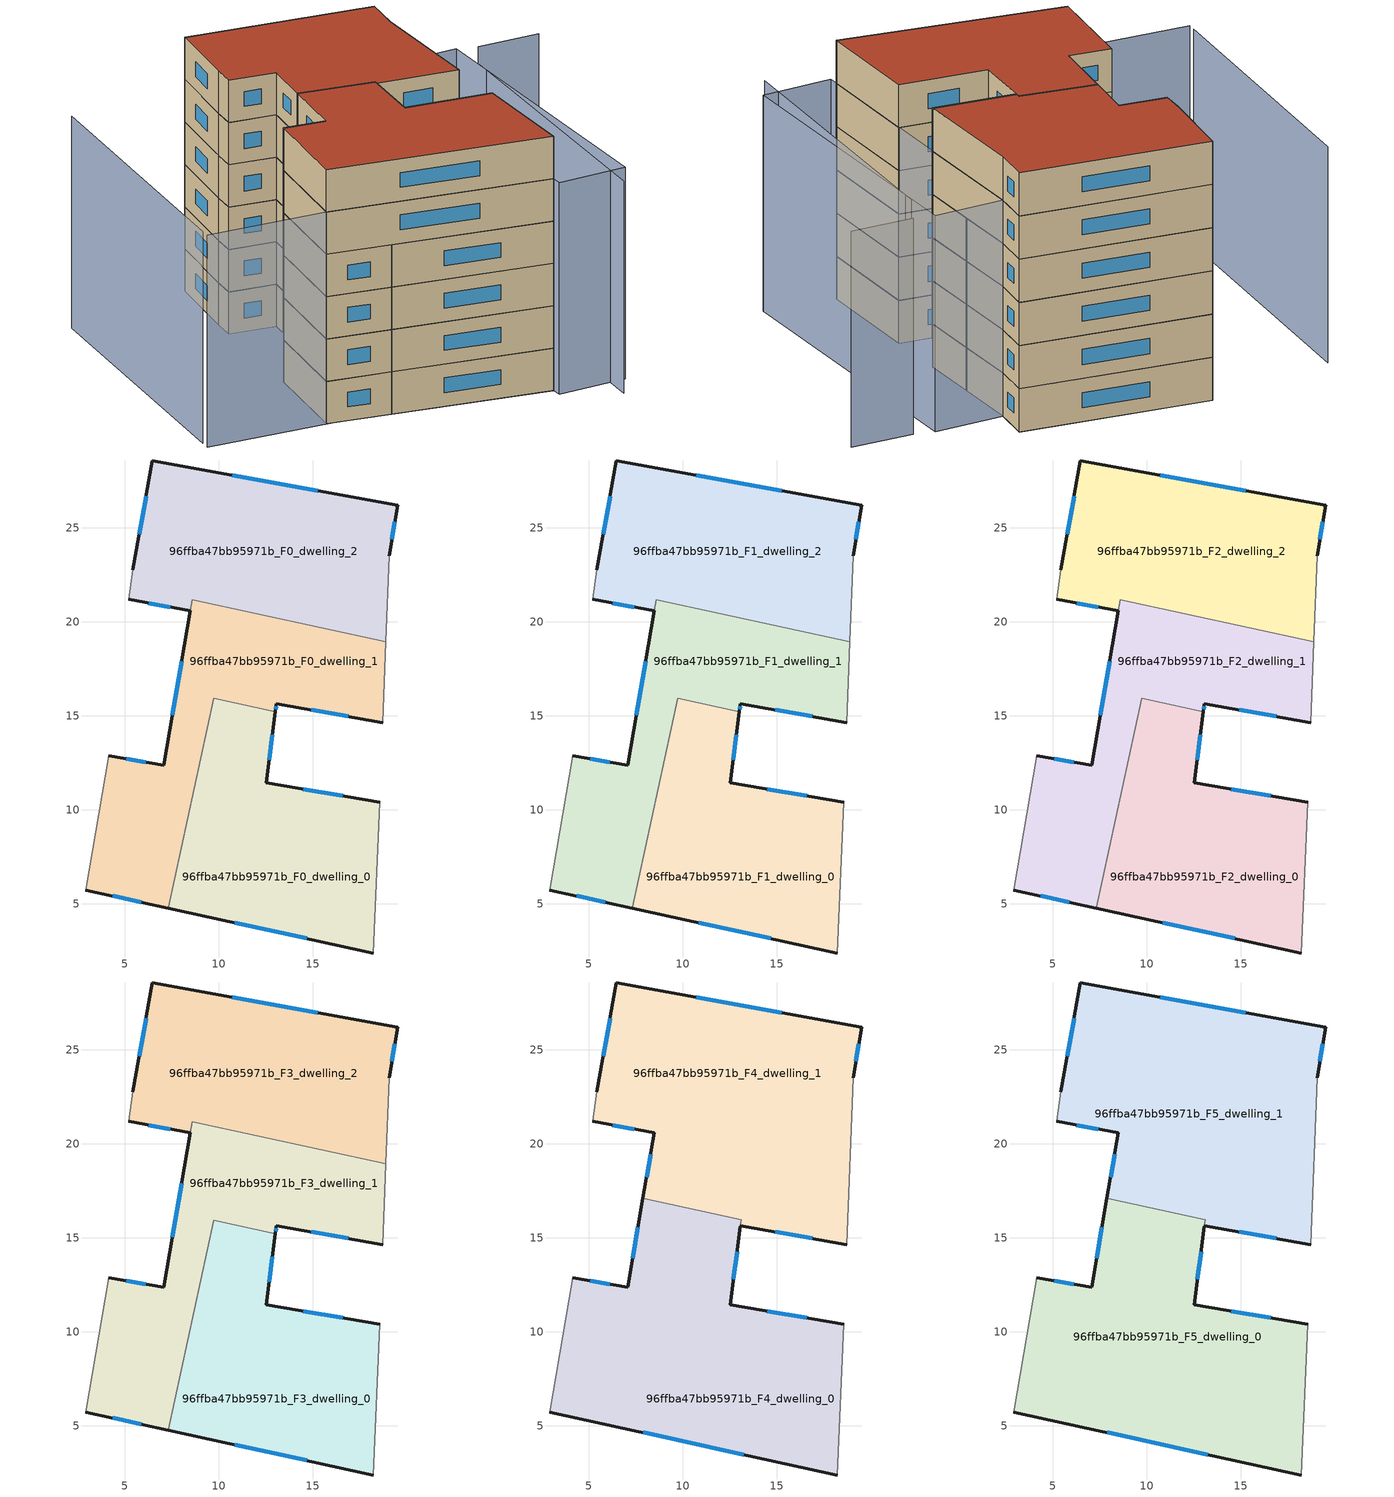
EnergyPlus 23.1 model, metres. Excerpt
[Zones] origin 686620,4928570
96ffba47bb95971b_F0_dwelling_0
 floor ground (EU_floor_Construction): 18.22,2.39 18.57,10.41 12.52,11.45 13.01,15.21 9.74,15.93 7.31,4.78 z0
 wall outside (EU_wall_Construction): 18.22,2.39 7.31,4.78 / 13.01,15.21 12.52,11.45 18.57,10.41 z0:3
 wall adiabatic (EU_wall_Construction): 18.57,10.41 18.22,2.39 z0:3
 wall to 96ffba47bb95971b_F0_dwelling_1 (EU_wall_Construction): 7.31,4.78 9.75,15.93 / 9.74,15.93 13.01,15.21 z0:3
 window (EU_Window_Construction): 14.67,3.16 10.86,4 / 12.85,13.99 12.68,12.67 / 14.49,11.11 16.6,10.75 z0.98:2.02
96ffba47bb95971b_F0_dwelling_1
 floor ground (EU_floor_Construction): 18.73,14.65 18.89,18.94 8.58,21.19 7.06,12.38 4.14,12.88 2.93,5.74 7.31,4.78 9.74,15.93 13.01,15.21 13.06,15.64 z0
 wall outside (EU_wall_Construction): 4.14,12.88 7.06,12.38 8.48,20.58 / 18.73,14.65 13.06,15.64 13.01,15.21 / 7.31,4.78 2.93,5.74 z0:3
 wall adiabatic (EU_wall_Construction): 2.93,5.74 4.14,12.88 / 18.89,18.94 18.73,14.65 z0:3
 wall to 96ffba47bb95971b_F0_dwelling_2 (EU_wall_Construction): 8.48,20.59 8.59,21.19 18.89,18.94 z0:3
 window (EU_Window_Construction): 5.09,12.71 6.11,12.54 / 7.52,15.05 8.02,17.91 / 16.89,14.97 14.9,15.31 / 13.04,15.5 13.02,15.35 / 5.89,5.09 4.36,5.42 z0.98:2.02
96ffba47bb95971b_F0_dwelling_2
 floor ground (EU_floor_Construction): 18.89,18.94 19.06,23.51 19.51,26.2 6.47,28.56 5.42,22.77 5.22,21.2 8.48,20.59 8.59,21.19 z0
 wall outside (EU_wall_Construction): 5.42,22.77 6.47,28.56 19.51,26.2 19.06,23.51 / 8.48,20.59 5.22,21.2 z0:3
 wall adiabatic (EU_wall_Construction): 5.22,21.2 5.42,22.77 / 19.06,23.51 18.89,18.94 z0:3
 window (EU_Window_Construction): 5.76,24.65 6.13,26.67 / 10.71,27.79 15.27,26.96 / 19.36,25.32 19.21,24.38 / 7.42,20.78 6.28,21 z0.98:2.02
96ffba47bb95971b_F1_dwelling_0
 floor to 96ffba47bb95971b_F0_dwelling_0 (EU_floor_Construction): 18.22,2.39 18.57,10.41 12.52,11.45 13.01,15.21 9.74,15.93 7.31,4.78 z3
 wall outside (EU_wall_Construction): 18.22,2.39 7.31,4.78 / 13.01,15.21 12.52,11.45 18.57,10.41 z3:6
 wall adiabatic (EU_wall_Construction): 18.57,10.41 18.22,2.39 z3:6
 wall to 96ffba47bb95971b_F1_dwelling_1 (EU_wall_Construction): 7.31,4.78 9.75,15.93 / 9.74,15.93 13.01,15.21 z3:6
 window (EU_Window_Construction): 14.67,3.16 10.86,4 / 12.85,13.99 12.68,12.67 / 14.49,11.11 16.6,10.75 z3.98:5.02
96ffba47bb95971b_F1_dwelling_1
 floor to 96ffba47bb95971b_F0_dwelling_1 (EU_floor_Construction): 18.73,14.65 18.89,18.94 8.58,21.19 7.06,12.38 4.14,12.88 2.93,5.74 7.31,4.78 9.74,15.93 13.01,15.21 13.06,15.64 z3
 wall outside (EU_wall_Construction): 4.14,12.88 7.06,12.38 8.48,20.58 / 18.73,14.65 13.06,15.64 13.01,15.21 / 7.31,4.78 2.93,5.74 z3:6
 wall adiabatic (EU_wall_Construction): 2.93,5.74 4.14,12.88 / 18.89,18.94 18.73,14.65 z3:6
 wall to 96ffba47bb95971b_F1_dwelling_2 (EU_wall_Construction): 8.48,20.59 8.59,21.19 18.89,18.94 z3:6
 window (EU_Window_Construction): 5.09,12.71 6.11,12.54 / 7.52,15.05 8.02,17.91 / 16.89,14.97 14.9,15.31 / 13.04,15.5 13.02,15.35 / 5.89,5.09 4.36,5.42 z3.98:5.02
96ffba47bb95971b_F1_dwelling_2
 floor to 96ffba47bb95971b_F0_dwelling_2 (EU_floor_Construction): 18.89,18.94 19.06,23.51 19.51,26.2 6.47,28.56 5.42,22.77 5.22,21.2 8.48,20.59 8.59,21.19 z3
 wall outside (EU_wall_Construction): 5.42,22.77 6.47,28.56 19.51,26.2 19.06,23.51 / 8.48,20.59 5.22,21.2 z3:6
 wall adiabatic (EU_wall_Construction): 5.22,21.2 5.42,22.77 / 19.06,23.51 18.89,18.94 z3:6
 window (EU_Window_Construction): 5.76,24.65 6.13,26.67 / 10.71,27.79 15.27,26.96 / 19.36,25.32 19.21,24.38 / 7.42,20.78 6.28,21 z3.98:5.02
96ffba47bb95971b_F2_dwelling_0
 floor to 96ffba47bb95971b_F1_dwelling_0 (EU_floor_Construction): 18.22,2.39 18.57,10.41 12.52,11.45 13.01,15.21 9.74,15.93 7.31,4.78 z6
 wall outside (EU_wall_Construction): 18.22,2.39 7.31,4.78 / 13.01,15.21 12.52,11.45 18.57,10.41 z6:9
 wall adiabatic (EU_wall_Construction): 18.57,10.41 18.22,2.39 z6:9
 wall to 96ffba47bb95971b_F2_dwelling_1 (EU_wall_Construction): 7.31,4.78 9.75,15.93 / 9.74,15.93 13.01,15.21 z6:9
 window (EU_Window_Construction): 14.67,3.16 10.86,4 / 12.85,13.99 12.68,12.67 / 14.49,11.11 16.6,10.75 z6.98:8.02
96ffba47bb95971b_F2_dwelling_1
 floor to 96ffba47bb95971b_F1_dwelling_1 (EU_floor_Construction): 18.73,14.65 18.89,18.94 8.58,21.19 7.06,12.38 4.14,12.88 2.93,5.74 7.31,4.78 9.74,15.93 13.01,15.21 13.06,15.64 z6
 wall outside (EU_wall_Construction): 4.14,12.88 7.06,12.38 8.48,20.58 / 18.73,14.65 13.06,15.64 13.01,15.21 / 7.31,4.78 2.93,5.74 z6:9
 wall adiabatic (EU_wall_Construction): 2.93,5.74 4.14,12.88 / 18.89,18.94 18.73,14.65 z6:9
 wall to 96ffba47bb95971b_F2_dwelling_2 (EU_wall_Construction): 8.48,20.59 8.59,21.19 18.89,18.94 z6:9
 window (EU_Window_Construction): 5.09,12.71 6.11,12.54 / 7.52,15.05 8.02,17.91 / 16.89,14.97 14.9,15.31 / 13.04,15.5 13.02,15.35 / 5.89,5.09 4.36,5.42 z6.98:8.02
96ffba47bb95971b_F2_dwelling_2
 floor to 96ffba47bb95971b_F1_dwelling_2 (EU_floor_Construction): 18.89,18.94 19.06,23.51 19.51,26.2 6.47,28.56 5.42,22.77 5.22,21.2 8.48,20.59 8.59,21.19 z6
 wall outside (EU_wall_Construction): 5.42,22.77 6.47,28.56 19.51,26.2 19.06,23.51 / 8.48,20.59 5.22,21.2 z6:9
 wall adiabatic (EU_wall_Construction): 5.22,21.2 5.42,22.77 / 19.06,23.51 18.89,18.94 z6:9
 window (EU_Window_Construction): 5.76,24.65 6.13,26.67 / 10.71,27.79 15.27,26.96 / 19.36,25.32 19.21,24.38 / 7.42,20.78 6.28,21 z6.98:8.02
96ffba47bb95971b_F3_dwelling_0
 floor to 96ffba47bb95971b_F2_dwelling_0 (EU_floor_Construction): 18.22,2.39 18.57,10.41 12.52,11.45 13.01,15.21 9.74,15.93 7.31,4.78 z9
 wall outside (EU_wall_Construction): 18.22,2.39 7.31,4.78 / 13.01,15.21 12.52,11.45 18.57,10.41 z9:12
 wall adiabatic (EU_wall_Construction): 18.57,10.41 18.22,2.39 z9:12
 wall to 96ffba47bb95971b_F3_dwelling_1 (EU_wall_Construction): 7.31,4.78 9.75,15.93 / 9.74,15.93 13.01,15.21 z9:12
 window (EU_Window_Construction): 14.67,3.16 10.86,4 / 12.85,13.99 12.68,12.67 / 14.49,11.11 16.6,10.75 z9.98:11.02
96ffba47bb95971b_F3_dwelling_1
 floor to 96ffba47bb95971b_F2_dwelling_1 (EU_floor_Construction): 18.73,14.65 18.89,18.94 8.58,21.19 7.06,12.38 4.14,12.88 2.93,5.74 7.31,4.78 9.74,15.93 13.01,15.21 13.06,15.64 z9
 wall outside (EU_wall_Construction): 4.14,12.88 7.06,12.38 8.48,20.58 / 18.73,14.65 13.06,15.64 13.01,15.21 / 7.31,4.78 2.93,5.74 z9:12
 wall adiabatic (EU_wall_Construction): 2.93,5.74 4.14,12.88 / 18.89,18.94 18.73,14.65 z9:12
 wall to 96ffba47bb95971b_F3_dwelling_2 (EU_wall_Construction): 8.48,20.59 8.59,21.19 18.89,18.94 z9:12
 window (EU_Window_Construction): 5.09,12.71 6.11,12.54 / 7.52,15.05 8.02,17.91 / 16.89,14.97 14.9,15.31 / 13.04,15.5 13.02,15.35 / 5.89,5.09 4.36,5.42 z9.98:11.02
96ffba47bb95971b_F3_dwelling_2
 floor to 96ffba47bb95971b_F2_dwelling_2 (EU_floor_Construction): 18.89,18.94 19.06,23.51 19.51,26.2 6.47,28.56 5.42,22.77 5.22,21.2 8.48,20.59 8.59,21.19 z9
 wall outside (EU_wall_Construction): 5.42,22.77 6.47,28.56 19.51,26.2 19.06,23.51 / 8.48,20.59 5.22,21.2 z9:12
 wall adiabatic (EU_wall_Construction): 5.22,21.2 5.42,22.77 / 19.06,23.51 18.89,18.94 z9:12
 window (EU_Window_Construction): 5.76,24.65 6.13,26.67 / 10.71,27.79 15.27,26.96 / 19.36,25.32 19.21,24.38 / 7.42,20.78 6.28,21 z9.98:11.02
96ffba47bb95971b_F4_dwelling_0
 floor to 96ffba47bb95971b_F3_dwelling_0 (EU_floor_Construction): 18.22,2.39 18.57,10.41 12.52,11.45 13.01,15.21 9.74,15.93 7.31,4.78 z12
 floor to 96ffba47bb95971b_F3_dwelling_1 (EU_floor_Construction): 7.31,4.78 9.74,15.93 13.01,15.21 13.1,15.95 7.88,17.09 7.06,12.38 4.14,12.88 2.93,5.74 z12
 wall outside (EU_wall_Construction): 18.22,2.39 2.93,5.74 / 4.14,12.88 7.06,12.38 7.88,17.09 / 13.06,15.63 12.52,11.45 18.57,10.41 z12:15
 wall adiabatic (EU_wall_Construction): 2.93,5.74 4.14,12.88 / 18.57,10.41 18.22,2.39 z12:15
 wall to 96ffba47bb95971b_F4_dwelling_1 (EU_wall_Construction): 7.88,17.09 13.1,15.95 13.06,15.64 z12:15
 window (EU_Window_Construction): 13.25,3.48 7.9,4.65 / 5.09,12.71 6.11,12.54 / 7.33,13.91 7.61,15.56 / 12.88,14.27 12.7,12.81 / 14.49,11.11 16.6,10.75 z12.98:14.02
96ffba47bb95971b_F4_dwelling_1
 floor to 96ffba47bb95971b_F3_dwelling_1 (EU_floor_Construction): 18.73,14.65 18.89,18.94 8.58,21.19 7.88,17.09 13.1,15.95 13.06,15.64 z12
 floor to 96ffba47bb95971b_F3_dwelling_2 (EU_floor_Construction): 18.89,18.94 19.06,23.51 19.51,26.2 6.47,28.56 5.42,22.77 5.22,21.2 8.48,20.59 8.58,21.19 z12
 wall outside (EU_wall_Construction): 7.88,17.09 8.48,20.59 5.22,21.2 / 5.42,22.77 6.47,28.56 19.51,26.2 19.06,23.51 / 18.73,14.65 13.06,15.64 z12:15
 wall adiabatic (EU_wall_Construction): 5.22,21.2 5.42,22.77 / 19.06,23.51 18.73,14.65 z12:15
 window (EU_Window_Construction): 8.07,18.23 8.28,19.45 / 7.42,20.78 6.28,21 / 5.76,24.65 6.13,26.67 / 10.71,27.79 15.27,26.96 / 19.36,25.32 19.21,24.38 / 16.89,14.97 14.9,15.31 z12.98:14.02
96ffba47bb95971b_F5_dwelling_0
 floor to 96ffba47bb95971b_F4_dwelling_0 (EU_floor_Construction): 18.22,2.39 18.57,10.41 12.52,11.45 13.06,15.63 13.1,15.95 7.88,17.09 7.06,12.38 4.14,12.88 2.93,5.74 z15
 wall outside (EU_wall_Construction): 18.22,2.39 2.93,5.74 / 4.14,12.88 7.06,12.38 7.88,17.09 / 13.06,15.63 12.52,11.45 18.57,10.41 z15:18
 wall adiabatic (EU_wall_Construction): 2.93,5.74 4.14,12.88 / 18.57,10.41 18.22,2.39 z15:18
 wall to 96ffba47bb95971b_F5_dwelling_1 (EU_wall_Construction): 7.88,17.09 13.1,15.95 13.06,15.64 z15:18
 window (EU_Window_Construction): 13.25,3.48 7.9,4.65 / 5.09,12.71 6.11,12.54 / 7.33,13.91 7.61,15.56 / 12.88,14.27 12.7,12.81 / 14.49,11.11 16.6,10.75 z15.98:17.02
 roof outside (EU_roof_Construction): 13.1,15.95 13.06,15.63 12.52,11.45 18.57,10.41 18.22,2.39 2.93,5.74 4.14,12.88 7.06,12.38 7.88,17.09 z18
96ffba47bb95971b_F5_dwelling_1
 floor to 96ffba47bb95971b_F4_dwelling_1 (EU_floor_Construction): 18.73,14.65 19.06,23.51 19.51,26.2 6.47,28.56 5.42,22.77 5.22,21.2 8.48,20.59 7.88,17.09 13.1,15.95 13.06,15.64 z15
 wall outside (EU_wall_Construction): 7.88,17.09 8.48,20.59 5.22,21.2 / 5.42,22.77 6.47,28.56 19.51,26.2 19.06,23.51 / 18.73,14.65 13.06,15.64 z15:18
 wall adiabatic (EU_wall_Construction): 5.22,21.2 5.42,22.77 / 19.06,23.51 18.73,14.65 z15:18
 window (EU_Window_Construction): 8.07,18.23 8.28,19.45 / 7.42,20.78 6.28,21 / 5.76,24.65 6.13,26.67 / 10.71,27.79 15.27,26.96 / 19.36,25.32 19.21,24.38 / 16.89,14.97 14.9,15.31 z15.98:17.02
 roof outside (EU_roof_Construction): 19.51,26.2 19.06,23.51 18.73,14.65 13.06,15.64 13.1,15.95 7.88,17.09 8.48,20.59 5.22,21.2 5.42,22.77 6.47,28.56 z18
shading: 21.83,-0.39 23.92,20.36 / -2.84,27.46 -5.5,7.37 / 3.41,5.68 -5.57,6.74 / 29.76,22.48 25.35,22.86 / 18.19,1.68 19.06,23.51 / 19.06,23.51 23.98,23.31 / 23.98,23.31 23.11,1.49 / 23.11,1.49 18.19,1.68 z0:15
[Building]
EU S2 Campaign: North Axis=0; Terrain=City; Solar Distribution=FullExterior
[Site:Location]
Bologna: Latitude=44.5; Longitude=11.25; Time Zone=1; Elevation=37
[SizingPeriod:WeatherFileDays]
AnnualSizingPeriod: Begin Month=1; Begin Day of Month=1; End Month=12; End Day of Month=31; Day of Week for Start Day=Monday; Use Weather File Daylight Saving Period=No; Use Weather File Rain and Snow Indicators=No
[MATERIAL]
EU_InternalMass_Material: Roughness=MediumRough; Thickness=0.1; Conductivity=1; Density=1800; Specific Heat=900; Thermal Absorptance=0.9; Solar Absorptance=0.7; Visible Absorptance=0.7
[MATERIAL:NOMASS] Roughness=MediumRough; Thermal Absorptance=0.9; Solar Absorptance=0.7; Visible Absorptance=0.7
Name | Thermal Resistance
EU_wall_NoMass | 0.905828
EU_roof_NoMass | 0.37593
EU_floor_NoMass | 0.67114
[WINDOWMATERIAL:SIMPLEGLAZINGSYSTEM]
EU_Window_SimpleGlazing: UFactor=4.52486; Solar Heat Gain Coefficient=0.85; Visible Transmittance=0.85
[CONSTRUCTION]
EU_wall_Construction: EU_wall_NoMass
EU_roof_Construction: EU_roof_NoMass
EU_floor_Construction: EU_floor_NoMass
EU_InternalMass_Construction: EU_InternalMass_Material
EU_Window_Construction: EU_Window_SimpleGlazing
[ZONE] Type=1; Multiplier=1; Ceiling Height=autocalculate; Floor Area=autocalculate; Part of Total Floor Area=Yes
Name | Volume
96ffba47bb95971b_F0_dwelling_0 | 282.882
96ffba47bb95971b_F1_dwelling_0; 96ffba47bb95971b_F2_dwelling_0; 96ffba47bb95971b_F3_dwelling_0 | 282.883
96ffba47bb95971b_F4_dwelling_0 | 420.851
96ffba47bb95971b_F5_dwelling_0 | 420.854
96ffba47bb95971b_F0_dwelling_1; 96ffba47bb95971b_F1_dwelling_1; 96ffba47bb95971b_F2_dwelling_1; 96ffba47bb95971b_F3_dwelling_1 | 276.271
96ffba47bb95971b_F4_dwelling_1 | 427.734
96ffba47bb95971b_F5_dwelling_1 | 427.736
96ffba47bb95971b_F0_dwelling_2; 96ffba47bb95971b_F1_dwelling_2; 96ffba47bb95971b_F2_dwelling_2; 96ffba47bb95971b_F3_dwelling_2 | 289.458
[INTERNALMASS] Construction=EU_InternalMass_Construction
Name | Zone or ZoneList | Surface Area
96ffba47bb95971b_F0_dwelling_0_EU_InternalMass | 96ffba47bb95971b_F0_dwelling_0 | 94.2899
96ffba47bb95971b_F0_dwelling_1_EU_InternalMass | 96ffba47bb95971b_F0_dwelling_1 | 92.0905
96ffba47bb95971b_F0_dwelling_2_EU_InternalMass | 96ffba47bb95971b_F0_dwelling_2 | 96.4861
96ffba47bb95971b_F1_dwelling_0_EU_InternalMass | 96ffba47bb95971b_F1_dwelling_0 | 94.2899
96ffba47bb95971b_F1_dwelling_1_EU_InternalMass | 96ffba47bb95971b_F1_dwelling_1 | 92.0905
96ffba47bb95971b_F1_dwelling_2_EU_InternalMass | 96ffba47bb95971b_F1_dwelling_2 | 96.4861
96ffba47bb95971b_F2_dwelling_0_EU_InternalMass | 96ffba47bb95971b_F2_dwelling_0 | 94.2899
96ffba47bb95971b_F2_dwelling_1_EU_InternalMass | 96ffba47bb95971b_F2_dwelling_1 | 92.0905
96ffba47bb95971b_F2_dwelling_2_EU_InternalMass | 96ffba47bb95971b_F2_dwelling_2 | 96.4861
96ffba47bb95971b_F3_dwelling_0_EU_InternalMass | 96ffba47bb95971b_F3_dwelling_0 | 94.2899
96ffba47bb95971b_F3_dwelling_1_EU_InternalMass | 96ffba47bb95971b_F3_dwelling_1 | 92.0905
96ffba47bb95971b_F3_dwelling_2_EU_InternalMass | 96ffba47bb95971b_F3_dwelling_2 | 96.4861
96ffba47bb95971b_F4_dwelling_0_EU_InternalMass | 96ffba47bb95971b_F4_dwelling_0 | 140.29
96ffba47bb95971b_F4_dwelling_1_EU_InternalMass | 96ffba47bb95971b_F4_dwelling_1 | 142.578
96ffba47bb95971b_F5_dwelling_0_EU_InternalMass | 96ffba47bb95971b_F5_dwelling_0 | 140.29
96ffba47bb95971b_F5_dwelling_1_EU_InternalMass | 96ffba47bb95971b_F5_dwelling_1 | 142.578
[OTHEREQUIPMENT] Fuel Type=Electricity; Design Level Calculation Method=Watts/Area; Power per Zone Floor Area=1; Fraction Latent=0; Fraction Radiant=0; Fraction Lost=0; Carbon Dioxide Generation Rate=0; EndUse Subcategory=EU_Step8_InternalGains
Name | Zone or ZoneList or Space or SpaceList | Schedule
EU_Step8_InternalGain_96ffba47bb95971b_F0_dwelling_0_f000 | 96ffba47bb95971b_F0_dwelling_0 | EU_Step8_GainSchedule_96ffba47bb95971b_F0_dwelling_0_f000
EU_Step8_InternalGain_96ffba47bb95971b_F0_dwelling_1_f000 | 96ffba47bb95971b_F0_dwelling_1 | EU_Step8_GainSchedule_96ffba47bb95971b_F0_dwelling_1_f000
EU_Step8_InternalGain_96ffba47bb95971b_F0_dwelling_2_f000 | 96ffba47bb95971b_F0_dwelling_2 | EU_Step8_GainSchedule_96ffba47bb95971b_F0_dwelling_2_f000
EU_Step8_InternalGain_96ffba47bb95971b_F1_dwelling_0_f000 | 96ffba47bb95971b_F1_dwelling_0 | EU_Step8_GainSchedule_96ffba47bb95971b_F1_dwelling_0_f000
EU_Step8_InternalGain_96ffba47bb95971b_F1_dwelling_1_f000 | 96ffba47bb95971b_F1_dwelling_1 | EU_Step8_GainSchedule_96ffba47bb95971b_F1_dwelling_1_f000
EU_Step8_InternalGain_96ffba47bb95971b_F1_dwelling_2_f000 | 96ffba47bb95971b_F1_dwelling_2 | EU_Step8_GainSchedule_96ffba47bb95971b_F1_dwelling_2_f000
EU_Step8_InternalGain_96ffba47bb95971b_F2_dwelling_0_f000 | 96ffba47bb95971b_F2_dwelling_0 | EU_Step8_GainSchedule_96ffba47bb95971b_F2_dwelling_0_f000
EU_Step8_InternalGain_96ffba47bb95971b_F2_dwelling_1_f000 | 96ffba47bb95971b_F2_dwelling_1 | EU_Step8_GainSchedule_96ffba47bb95971b_F2_dwelling_1_f000
EU_Step8_InternalGain_96ffba47bb95971b_F2_dwelling_2_f000 | 96ffba47bb95971b_F2_dwelling_2 | EU_Step8_GainSchedule_96ffba47bb95971b_F2_dwelling_2_f000
EU_Step8_InternalGain_96ffba47bb95971b_F3_dwelling_0_f000 | 96ffba47bb95971b_F3_dwelling_0 | EU_Step8_GainSchedule_96ffba47bb95971b_F3_dwelling_0_f000
EU_Step8_InternalGain_96ffba47bb95971b_F3_dwelling_1_f000 | 96ffba47bb95971b_F3_dwelling_1 | EU_Step8_GainSchedule_96ffba47bb95971b_F3_dwelling_1_f000
EU_Step8_InternalGain_96ffba47bb95971b_F3_dwelling_2_f000 | 96ffba47bb95971b_F3_dwelling_2 | EU_Step8_GainSchedule_96ffba47bb95971b_F3_dwelling_2_f000
EU_Step8_InternalGain_96ffba47bb95971b_F4_dwelling_0_f000 | 96ffba47bb95971b_F4_dwelling_0 | EU_Step8_GainSchedule_96ffba47bb95971b_F4_dwelling_0_f000
EU_Step8_InternalGain_96ffba47bb95971b_F4_dwelling_1_f000 | 96ffba47bb95971b_F4_dwelling_1 | EU_Step8_GainSchedule_96ffba47bb95971b_F4_dwelling_1_f000
EU_Step8_InternalGain_96ffba47bb95971b_F5_dwelling_0_f000 | 96ffba47bb95971b_F5_dwelling_0 | EU_Step8_GainSchedule_96ffba47bb95971b_F5_dwelling_0_f000
EU_Step8_InternalGain_96ffba47bb95971b_F5_dwelling_1_f000 | 96ffba47bb95971b_F5_dwelling_1 | EU_Step8_GainSchedule_96ffba47bb95971b_F5_dwelling_1_f000
[ZONEVENTILATION:DESIGNFLOWRATE] Schedule=EU_AlwaysOn; Design Flow Rate Calculation Method=AirChanges/Hour; Air Changes per Hour=0.73129; Ventilation Type=Natural; Fan Pressure Rise=0; Fan Total Efficiency=1; Constant Term Coefficient=1; Temperature Term Coefficient=0; Velocity Term Coefficient=0; Velocity Squared Term Coefficient=0; Minimum Indoor Temperature=-100; Maximum Indoor Temperature=100; Delta Temperature=-100; Minimum Outdoor Temperature=-100; Maximum Outdoor Temperature=100; Maximum Wind Speed=40
Name | Zone or ZoneList or Space or SpaceList
EU_ConstantAir_96ffba47bb95971b_F0_dwelling_0 | 96ffba47bb95971b_F0_dwelling_0
EU_ConstantAir_96ffba47bb95971b_F0_dwelling_1 | 96ffba47bb95971b_F0_dwelling_1
EU_ConstantAir_96ffba47bb95971b_F0_dwelling_2 | 96ffba47bb95971b_F0_dwelling_2
EU_ConstantAir_96ffba47bb95971b_F1_dwelling_0 | 96ffba47bb95971b_F1_dwelling_0
EU_ConstantAir_96ffba47bb95971b_F1_dwelling_1 | 96ffba47bb95971b_F1_dwelling_1
EU_ConstantAir_96ffba47bb95971b_F1_dwelling_2 | 96ffba47bb95971b_F1_dwelling_2
EU_ConstantAir_96ffba47bb95971b_F2_dwelling_0 | 96ffba47bb95971b_F2_dwelling_0
EU_ConstantAir_96ffba47bb95971b_F2_dwelling_1 | 96ffba47bb95971b_F2_dwelling_1
EU_ConstantAir_96ffba47bb95971b_F2_dwelling_2 | 96ffba47bb95971b_F2_dwelling_2
EU_ConstantAir_96ffba47bb95971b_F3_dwelling_0 | 96ffba47bb95971b_F3_dwelling_0
EU_ConstantAir_96ffba47bb95971b_F3_dwelling_1 | 96ffba47bb95971b_F3_dwelling_1
EU_ConstantAir_96ffba47bb95971b_F3_dwelling_2 | 96ffba47bb95971b_F3_dwelling_2
EU_ConstantAir_96ffba47bb95971b_F4_dwelling_0 | 96ffba47bb95971b_F4_dwelling_0
EU_ConstantAir_96ffba47bb95971b_F4_dwelling_1 | 96ffba47bb95971b_F4_dwelling_1
EU_ConstantAir_96ffba47bb95971b_F5_dwelling_0 | 96ffba47bb95971b_F5_dwelling_0
EU_ConstantAir_96ffba47bb95971b_F5_dwelling_1 | 96ffba47bb95971b_F5_dwelling_1
[HVACTEMPLATE:THERMOSTAT] Constant Heating Setpoint=20; Constant Cooling Setpoint=50
EU_HeatOnly_96ffba47bb95971b_F0_dwelling_0; EU_HeatOnly_96ffba47bb95971b_F0_dwelling_1; EU_HeatOnly_96ffba47bb95971b_F0_dwelling_2; EU_HeatOnly_96ffba47bb95971b_F1_dwelling_0; EU_HeatOnly_96ffba47bb95971b_F1_dwelling_1; EU_HeatOnly_96ffba47bb95971b_F1_dwelling_2; EU_HeatOnly_96ffba47bb95971b_F2_dwelling_0; EU_HeatOnly_96ffba47bb95971b_F2_dwelling_1; EU_HeatOnly_96ffba47bb95971b_F2_dwelling_2; EU_HeatOnly_96ffba47bb95971b_F3_dwelling_0; EU_HeatOnly_96ffba47bb95971b_F3_dwelling_1; EU_HeatOnly_96ffba47bb95971b_F3_dwelling_2; EU_HeatOnly_96ffba47bb95971b_F4_dwelling_0; EU_HeatOnly_96ffba47bb95971b_F4_dwelling_1; EU_HeatOnly_96ffba47bb95971b_F5_dwelling_0; EU_HeatOnly_96ffba47bb95971b_F5_dwelling_1
[HVACTEMPLATE:ZONE:IDEALLOADSAIRSYSTEM] System Availability Schedule=EU_AlwaysOn; Maximum Heating Supply Air Temperature=50; Minimum Cooling Supply Air Temperature=13; Maximum Heating Supply Air Humidity Ratio=0.0156; Minimum Cooling Supply Air Humidity Ratio=0.0077; Heating Limit=NoLimit; Cooling Limit=NoLimit; Heating Availability Schedule=EU_AlwaysOn; Cooling Availability Schedule=EU_CoolingOff; Dehumidification Control Type=ConstantSensibleHeatRatio; Cooling Sensible Heat Ratio=0.7; Dehumidification Setpoint=60; Humidification Control Type=None; Humidification Setpoint=30; Outdoor Air Method=None; Outdoor Air Flow Rate per Person=0.00944; Outdoor Air Flow Rate per Zone Floor Area=0; Outdoor Air Flow Rate per Zone=0; Demand Controlled Ventilation Type=None; Outdoor Air Economizer Type=NoEconomizer; Heat Recovery Type=None; Sensible Heat Recovery Effectiveness=0.7; Latent Heat Recovery Effectiveness=0.65
Name | Template Thermostat
96ffba47bb95971b_F0_dwelling_0 | EU_HeatOnly_96ffba47bb95971b_F0_dwelling_0
96ffba47bb95971b_F0_dwelling_1 | EU_HeatOnly_96ffba47bb95971b_F0_dwelling_1
96ffba47bb95971b_F0_dwelling_2 | EU_HeatOnly_96ffba47bb95971b_F0_dwelling_2
96ffba47bb95971b_F1_dwelling_0 | EU_HeatOnly_96ffba47bb95971b_F1_dwelling_0
96ffba47bb95971b_F1_dwelling_1 | EU_HeatOnly_96ffba47bb95971b_F1_dwelling_1
96ffba47bb95971b_F1_dwelling_2 | EU_HeatOnly_96ffba47bb95971b_F1_dwelling_2
96ffba47bb95971b_F2_dwelling_0 | EU_HeatOnly_96ffba47bb95971b_F2_dwelling_0
96ffba47bb95971b_F2_dwelling_1 | EU_HeatOnly_96ffba47bb95971b_F2_dwelling_1
96ffba47bb95971b_F2_dwelling_2 | EU_HeatOnly_96ffba47bb95971b_F2_dwelling_2
96ffba47bb95971b_F3_dwelling_0 | EU_HeatOnly_96ffba47bb95971b_F3_dwelling_0
96ffba47bb95971b_F3_dwelling_1 | EU_HeatOnly_96ffba47bb95971b_F3_dwelling_1
96ffba47bb95971b_F3_dwelling_2 | EU_HeatOnly_96ffba47bb95971b_F3_dwelling_2
96ffba47bb95971b_F4_dwelling_0 | EU_HeatOnly_96ffba47bb95971b_F4_dwelling_0
96ffba47bb95971b_F4_dwelling_1 | EU_HeatOnly_96ffba47bb95971b_F4_dwelling_1
96ffba47bb95971b_F5_dwelling_0 | EU_HeatOnly_96ffba47bb95971b_F5_dwelling_0
96ffba47bb95971b_F5_dwelling_1 | EU_HeatOnly_96ffba47bb95971b_F5_dwelling_1
[SIZING:ZONE] Zone Cooling Design Supply Air Temperature Input Method=SupplyAirTemperature; Zone Cooling Design Supply Air Temperature=13; Zone Heating Design Supply Air Temperature Input Method=SupplyAirTemperature; Zone Heating Design Supply Air Temperature=50; Zone Cooling Design Supply Air Humidity Ratio=0.008; Zone Heating Design Supply Air Humidity Ratio=0.008; Cooling Design Air Flow Method=DesignDay; Cooling Design Air Flow Rate=0; Cooling Minimum Air Flow per Zone Floor Area=0.000762; Cooling Minimum Air Flow=0; Cooling Minimum Air Flow Fraction=0.2; Heating Design Air Flow Method=DesignDay; Heating Design Air Flow Rate=0; Heating Maximum Air Flow per Zone Floor Area=0.002032; Heating Maximum Air Flow=0.141576; Heating Maximum Air Flow Fraction=0.3; Account for Dedicated Outdoor Air System=No; Dedicated Outdoor Air System Control Strategy=NeutralSupplyAir; Dedicated Outdoor Air Low Setpoint Temperature for Design=autosize; Dedicated Outdoor Air High Setpoint Temperature for Design=autosize; Zone Load Sizing Method=Sensible Load Only No Latent Load; Zone Latent Cooling Design Supply Air Humidity Ratio Input Method=HumidityRatioDifference; Zone Cooling Design Supply Air Humidity Ratio Difference=0.005; Zone Latent Heating Design Supply Air Humidity Ratio Input Method=HumidityRatioDifference; Zone Humidification Design Supply Air Humidity Ratio Difference=0.005
96ffba47bb95971b_F0_dwelling_0; 96ffba47bb95971b_F0_dwelling_1; 96ffba47bb95971b_F0_dwelling_2; 96ffba47bb95971b_F1_dwelling_0; 96ffba47bb95971b_F1_dwelling_1; 96ffba47bb95971b_F1_dwelling_2; 96ffba47bb95971b_F2_dwelling_0; 96ffba47bb95971b_F2_dwelling_1; 96ffba47bb95971b_F2_dwelling_2; 96ffba47bb95971b_F3_dwelling_0; 96ffba47bb95971b_F3_dwelling_1; 96ffba47bb95971b_F3_dwelling_2; 96ffba47bb95971b_F4_dwelling_0; 96ffba47bb95971b_F4_dwelling_1; 96ffba47bb95971b_F5_dwelling_0; 96ffba47bb95971b_F5_dwelling_1
[SCHEDULE:CONSTANT]
Name | Hourly Value
EU_AlwaysOn | 1
EU_CoolingOff | 0
[SCHEDULE:FILE] Column Number=1; Rows to Skip at Top=0; Number of Hours of Data=8760; Column Separator=Comma; Interpolate to Timestep=No; Minutes per Item=60; Adjust Schedule for Daylight Savings=Yes
Name | File
EU_Step8_GainSchedule_96ffba47bb95971b_F0_dwelling_0_f000 | ../../schedules/96ffba47bb95971b/96ffba47bb95971b_F0_dwelling_0_f000_gain.csv
EU_Step8_GainSchedule_96ffba47bb95971b_F0_dwelling_1_f000 | ../../schedules/96ffba47bb95971b/96ffba47bb95971b_F0_dwelling_1_f000_gain.csv
EU_Step8_GainSchedule_96ffba47bb95971b_F0_dwelling_2_f000 | ../../schedules/96ffba47bb95971b/96ffba47bb95971b_F0_dwelling_2_f000_gain.csv
EU_Step8_GainSchedule_96ffba47bb95971b_F1_dwelling_0_f000 | ../../schedules/96ffba47bb95971b/96ffba47bb95971b_F1_dwelling_0_f000_gain.csv
EU_Step8_GainSchedule_96ffba47bb95971b_F1_dwelling_1_f000 | ../../schedules/96ffba47bb95971b/96ffba47bb95971b_F1_dwelling_1_f000_gain.csv
EU_Step8_GainSchedule_96ffba47bb95971b_F1_dwelling_2_f000 | ../../schedules/96ffba47bb95971b/96ffba47bb95971b_F1_dwelling_2_f000_gain.csv
EU_Step8_GainSchedule_96ffba47bb95971b_F2_dwelling_0_f000 | ../../schedules/96ffba47bb95971b/96ffba47bb95971b_F2_dwelling_0_f000_gain.csv
EU_Step8_GainSchedule_96ffba47bb95971b_F2_dwelling_1_f000 | ../../schedules/96ffba47bb95971b/96ffba47bb95971b_F2_dwelling_1_f000_gain.csv
EU_Step8_GainSchedule_96ffba47bb95971b_F2_dwelling_2_f000 | ../../schedules/96ffba47bb95971b/96ffba47bb95971b_F2_dwelling_2_f000_gain.csv
EU_Step8_GainSchedule_96ffba47bb95971b_F3_dwelling_0_f000 | ../../schedules/96ffba47bb95971b/96ffba47bb95971b_F3_dwelling_0_f000_gain.csv
EU_Step8_GainSchedule_96ffba47bb95971b_F3_dwelling_1_f000 | ../../schedules/96ffba47bb95971b/96ffba47bb95971b_F3_dwelling_1_f000_gain.csv
EU_Step8_GainSchedule_96ffba47bb95971b_F3_dwelling_2_f000 | ../../schedules/96ffba47bb95971b/96ffba47bb95971b_F3_dwelling_2_f000_gain.csv
EU_Step8_GainSchedule_96ffba47bb95971b_F4_dwelling_0_f000 | ../../schedules/96ffba47bb95971b/96ffba47bb95971b_F4_dwelling_0_f000_gain.csv
EU_Step8_GainSchedule_96ffba47bb95971b_F4_dwelling_1_f000 | ../../schedules/96ffba47bb95971b/96ffba47bb95971b_F4_dwelling_1_f000_gain.csv
EU_Step8_GainSchedule_96ffba47bb95971b_F5_dwelling_0_f000 | ../../schedules/96ffba47bb95971b/96ffba47bb95971b_F5_dwelling_0_f000_gain.csv
EU_Step8_GainSchedule_96ffba47bb95971b_F5_dwelling_1_f000 | ../../schedules/96ffba47bb95971b/96ffba47bb95971b_F5_dwelling_1_f000_gain.csv
